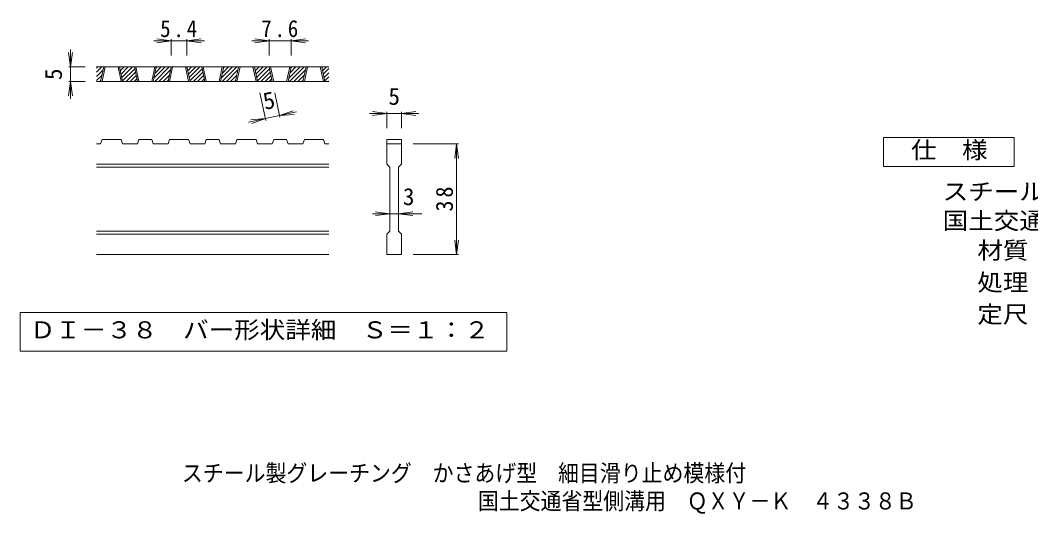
# Model space of a CAD drawing. Units: millimetres on the paper, enlarged 5 times, with parts at other scales. Extents: x -728 to 866, y -690 to 655.
# Drawn here: x -568 to 302, y -690 to -265 of the extents above; entities that cross this region are included whole.
import ezdxf
from ezdxf.enums import TextEntityAlignment as Align

# ---------------------------------------------------------------- set-up
doc = ezdxf.new("R2010")
doc.units = ezdxf.units.MM
doc.header["$LTSCALE"] = 5
for name, color, linetype, lineweight in [('D-0_通り芯', 3, 'Continuous', 9), ('D-4_寸法', 7, 'Continuous', 9), ('F-4_F-4ﾚｲﾔ', 2, 'Continuous', 9)]:
    doc.layers.add(name, color=color, linetype=linetype, lineweight=lineweight)
doc.layers.add('F-5_F-5ﾚｲﾔ', color=2, linetype='Continuous')
doc.styles.add('ＭＳ ゴシック', font='')
doc.styles.get('ＭＳ ゴシック').set_extended_font_data('MS Gothic')

msp = doc.modelspace()

# ---------------------------------------------------------------- linework, layer by layer
at = {"layer": 'D-0_通り芯'}
for p, q in [((-502.284, -310.191), (-497.751, -305.658)), ((-502.284, -306.655), (-501.287, -305.658)), ((-302.284, -305.658), (-502.284, -305.658)), ((-502.284, -313.726), (-496.703, -308.145)), ((-502.284, -317.262), (-497.666, -312.643)), ((-498.846, -318.158), (-496.171, -305.658)), ((-497.596, -318.158), (-494.921, -305.658)), ((-483.846, -305.658), (-481.171, -318.158)), ((-482.596, -305.658), (-479.921, -318.158)), ((-482.511, -306.057), (-482.111, -305.658)), ((-481.887, -308.969), (-478.576, -305.658)), ((-481.264, -311.881), (-475.04, -305.658)), ((-480.641, -314.793), (-471.505, -305.658)), ((-480.018, -317.706), (-469.488, -307.176)), ((-476.934, -318.158), (-468.865, -310.088)), ((-473.398, -318.158), (-468.241, -313.001)), ((-467.138, -318.158), (-469.813, -305.658)), ((-465.888, -318.158), (-468.563, -305.658)), ((-452.138, -305.658), (-454.813, -318.158)), ((-450.888, -305.658), (-453.563, -318.158)), ((-452.975, -315.412), (-443.221, -305.658)), ((-452.185, -318.158), (-439.685, -305.658)), ((-452.013, -310.914), (-446.756, -305.658)), ((-451.05, -306.416), (-450.292, -305.658)), ((-448.65, -318.158), (-438.637, -308.145)), ((-445.114, -318.158), (-439.6, -312.643)), ((-440.78, -318.158), (-438.105, -305.658)), ((-439.53, -318.158), (-436.855, -305.658)), ((-425.78, -305.658), (-423.105, -318.158)), ((-424.53, -305.658), (-421.855, -318.158)), ((-424.445, -306.057), (-424.045, -305.658)), ((-423.821, -308.969), (-420.51, -305.658)), ((-423.198, -311.881), (-416.974, -305.658)), ((-422.575, -314.793), (-413.439, -305.658)), ((-421.952, -317.706), (-411.422, -307.176)), ((-418.868, -318.158), (-410.799, -310.088)), ((-415.332, -318.158), (-410.175, -313.001)), ((-409.072, -318.158), (-411.747, -305.658)), ((-407.822, -318.158), (-410.497, -305.658)), ((-394.072, -305.658), (-396.747, -318.158)), ((-392.822, -305.658), (-395.497, -318.158)), ((-394.909, -315.412), (-385.155, -305.658)), ((-394.119, -318.158), (-381.619, -305.658)), ((-393.947, -310.914), (-388.69, -305.658)), ((-392.984, -306.416), (-392.226, -305.658)), ((-390.584, -318.158), (-380.571, -308.145)), ((-387.048, -318.158), (-381.534, -312.643)), ((-382.714, -318.158), (-380.039, -305.658)), ((-381.464, -318.158), (-378.789, -305.658)), ((-367.714, -305.658), (-365.039, -318.158)), ((-366.464, -305.658), (-363.789, -318.158)), ((-366.378, -306.057), (-365.979, -305.658)), ((-365.755, -308.969), (-362.444, -305.658)), ((-365.132, -311.881), (-358.908, -305.658)), ((-364.509, -314.793), (-355.373, -305.658)), ((-363.886, -317.706), (-353.356, -307.176)), ((-360.802, -318.158), (-352.733, -310.088)), ((-357.266, -318.158), (-352.109, -313.001)), ((-351.006, -318.158), (-353.681, -305.658)), ((-349.756, -318.158), (-352.431, -305.658)), ((-336.006, -305.658), (-338.681, -318.158)), ((-334.756, -305.658), (-337.431, -318.158)), ((-336.843, -315.412), (-327.089, -305.658)), ((-336.053, -318.158), (-323.553, -305.658)), ((-335.881, -310.914), (-330.624, -305.658)), ((-334.918, -306.416), (-334.16, -305.658)), ((-332.518, -318.158), (-322.505, -308.145)), ((-328.982, -318.158), (-323.468, -312.643)), ((-324.648, -318.158), (-321.973, -305.658)), ((-323.398, -318.158), (-320.723, -305.658)), ((-309.648, -305.658), (-306.973, -318.158)), ((-308.398, -305.658), (-305.723, -318.158)), ((-308.312, -306.057), (-307.913, -305.658)), ((-307.689, -308.969), (-304.378, -305.658)), ((-307.066, -311.881), (-302.284, -307.1)), ((-306.443, -314.793), (-302.284, -310.635)), ((-302.284, -318.158), (-502.284, -318.158)), ((-499.645, -318.158), (-498.628, -317.141)), ((-469.863, -318.158), (-467.618, -315.913)), ((-441.579, -318.158), (-440.562, -317.141)), ((-411.797, -318.158), (-409.552, -315.913)), ((-383.513, -318.158), (-382.496, -317.141)), ((-353.731, -318.158), (-351.486, -315.913)), ((-325.447, -318.158), (-324.43, -317.141)), ((-305.82, -317.706), (-302.284, -314.171)), ((-302.736, -318.158), (-302.284, -317.706)), ((-498.846, -371.907), (-502.284, -371.907)), ((-498.846, -371.907), (-497.596, -368.158)), ((-481.171, -368.158), (-497.596, -368.158)), ((-481.171, -368.158), (-479.921, -371.907)), ((-467.138, -371.907), (-479.921, -371.907)), ((-467.138, -371.907), (-465.888, -368.158)), ((-454.813, -368.158), (-465.888, -368.158)), ((-454.813, -368.158), (-453.563, -371.907)), ((-440.78, -371.907), (-453.563, -371.907)), ((-440.78, -371.907), (-439.53, -368.158)), ((-423.105, -368.158), (-439.53, -368.158)), ((-421.855, -371.907), (-423.105, -368.158)), ((-409.072, -371.907), (-421.855, -371.907)), ((-409.072, -371.907), (-407.822, -368.158)), ((-396.747, -368.158), (-407.822, -368.158)), ((-396.747, -368.158), (-395.497, -371.907)), ((-382.714, -371.907), (-395.497, -371.907)), ((-382.714, -371.907), (-381.464, -368.158)), ((-381.464, -368.158), (-365.039, -368.158)), ((-363.789, -371.907), (-365.039, -368.158)), ((-351.006, -371.907), (-363.789, -371.907)), ((-351.006, -371.907), (-349.756, -368.158)), ((-338.681, -368.158), (-349.756, -368.158)), ((-338.681, -368.158), (-337.431, -371.907)), ((-324.648, -371.907), (-337.431, -371.907)), ((-324.648, -371.907), (-323.398, -368.158)), ((-323.398, -368.158), (-306.973, -368.158)), ((-305.723, -371.907), (-306.973, -368.158)), ((-302.284, -371.907), (-305.723, -371.907)), ((-252.284, -368.158), (-239.784, -368.158)), ((-252.284, -368.158), (-252.284, -371.907)), ((-252.284, -371.907), (-239.784, -371.907)), ((-252.284, -389.407), (-252.284, -371.907)), ((-239.784, -368.158), (-239.784, -371.907)), ((-239.784, -371.907), (-239.784, -389.407)), ((-302.284, -389.407), (-502.284, -389.407)), ((-252.284, -389.407), (-249.785, -391.907)), ((-242.285, -391.907), (-239.784, -389.407)), ((-302.284, -391.907), (-502.284, -391.907)), ((-249.785, -446.907), (-249.785, -391.907)), ((-242.285, -391.907), (-242.285, -446.907)), ((-302.284, -446.908), (-502.284, -446.908)), ((-302.284, -449.408), (-502.284, -449.408)), ((-242.285, -446.907), (-239.784, -449.408)), ((-239.784, -449.408), (-239.784, -466.908)), ((-302.284, -466.908), (-502.284, -466.908)), ((-239.784, -466.908), (-252.284, -466.908))]:
    msp.add_line(p, q, dxfattribs=at)
msp.add_lwpolyline([(-252.284, -466.908), (-252.284, -449.408), (-249.785, -446.907)], dxfattribs=at)
at = {"layer": 'D-0_通り芯', "color": 7}
msp.add_lwpolyline([(-568.111, -516.908), (-568.111, -550.133), (-148.957, -550.133), (-148.957, -516.908)], close=True, dxfattribs=at)
at = {"layer": 'D-4_寸法'}
for p, q in [((-438.105, -283.158), (-453.105, -283.158)), ((-438.105, -283.158), (-450.498, -281.526)), ((-438.105, -283.158), (-450.498, -284.789)), ((-438.105, -281.658), (-438.105, -295.658)), ((-424.53, -283.158), (-438.105, -283.158)), ((-424.53, -283.158), (-412.137, -281.526)), ((-424.53, -281.658), (-424.53, -295.658)), ((-424.53, -283.158), (-412.137, -284.789)), ((-424.53, -283.158), (-409.53, -283.158)), ((-353.681, -283.158), (-368.681, -283.158)), ((-353.681, -283.158), (-366.074, -281.526)), ((-353.681, -283.158), (-366.074, -284.789)), ((-353.681, -281.658), (-353.681, -295.658)), ((-334.756, -283.158), (-353.681, -283.158)), ((-334.756, -283.158), (-322.363, -281.526)), ((-334.756, -281.658), (-334.756, -295.658)), ((-334.756, -283.158), (-322.363, -284.789)), ((-334.756, -283.158), (-319.756, -283.158)), ((-524.784, -305.658), (-526.416, -293.264)), ((-524.784, -305.658), (-524.784, -290.658)), ((-524.784, -305.658), (-523.153, -293.264)), ((-526.284, -305.658), (-512.284, -305.658)), ((-524.784, -305.658), (-524.784, -318.158)), ((-524.784, -318.158), (-526.416, -330.551)), ((-526.284, -318.158), (-512.284, -318.158)), ((-524.784, -318.158), (-523.153, -330.551)), ((-524.784, -318.158), (-524.784, -333.158)), ((-356.637, -351.576), (-361.696, -327.936)), ((-344.414, -348.96), (-348.913, -327.936)), ((-344.728, -347.493), (-356.951, -350.109)), ((-344.728, -347.493), (-332.951, -343.305)), ((-344.728, -347.493), (-330.06, -344.355)), ((-344.728, -347.493), (-332.268, -346.496)), ((-252.284, -345.658), (-267.284, -345.658)), ((-252.284, -345.658), (-264.677, -344.026)), ((-252.284, -345.658), (-264.677, -347.289)), ((-252.284, -344.158), (-252.284, -358.158)), ((-239.784, -345.658), (-252.284, -345.658)), ((-239.784, -345.658), (-227.391, -344.026)), ((-239.784, -344.158), (-239.784, -358.158)), ((-239.784, -345.658), (-227.391, -347.289)), ((-239.784, -345.658), (-224.784, -345.658)), ((-356.951, -350.109), (-371.619, -353.248)), ((-356.951, -350.109), (-369.411, -351.107)), ((-356.951, -350.109), (-368.729, -354.298)), ((-190.784, -371.907), (-229.784, -371.907)), ((-192.284, -371.907), (-193.916, -384.3)), ((-192.284, -371.907), (-190.653, -384.3)), ((-192.284, -466.908), (-192.284, -371.907)), ((-249.785, -431.907), (-264.785, -431.907)), ((-249.785, -431.907), (-262.178, -430.276)), ((-249.785, -431.907), (-262.178, -433.539)), ((-242.285, -431.907), (-249.785, -431.907)), ((-242.285, -431.907), (-229.892, -430.276)), ((-242.285, -431.907), (-229.892, -433.539)), ((-242.285, -431.907), (-222.285, -431.907)), ((-192.284, -466.908), (-193.916, -454.515)), ((-192.284, -466.908), (-190.653, -454.515)), ((-190.784, -466.908), (-229.784, -466.908))]:
    msp.add_line(p, q, dxfattribs=at)
at = {"layer": 'F-4_F-4ﾚｲﾔ'}
msp.add_lwpolyline([(175.292, -391.212), (175.292, -366.211), (287.792, -366.211), (287.792, -391.212)], close=True, dxfattribs=at)

# ---------------------------------------------------------------- texts
at = {"layer": 'D-0_通り芯', "color": 2, "style": 'ＭＳ ゴシック', "width": 1.1}
msp.add_text('ＤＩ－３８\u3000バー形状詳細\u3000Ｓ＝１：２', height=14.66, dxfattribs=at).set_placement((-559.784, -543.52), align=Align.BOTTOM_LEFT)
at = {"layer": 'D-4_寸法', "color": 2, "style": 'ＭＳ ゴシック'}
for rotation, p in [(90, (-527.784, -316.908)), (12.079, (-356.357, -346.914))]:
    msp.add_text('5', height=14.66, rotation=rotation, dxfattribs=at).set_placement(p, align=Align.BOTTOM_LEFT)
for s, p in [('5', (-251.034, -342.658)), ('3', (-238.535, -428.907))]:
    msp.add_text(s, height=14.66, dxfattribs=at).set_placement(p, align=Align.BOTTOM_LEFT)
at = {"layer": 'D-4_寸法', "color": 2, "char_height": 14.66, "attachment_point": 7, "style": 'ＭＳ ゴシック'}
for s, insert in [('\\T1.27;\\W0.9;5.4', (-447.567, -280.157)), ('\\T1.27;\\W0.9;7.6', (-360.468, -280.157))]:
    msp.add_mtext(s, dxfattribs=dict(at, insert=insert))
at = {"layer": 'D-4_寸法', "color": 2, "insert": (-195.284, -430.032), "char_height": 14.66, "attachment_point": 7, "rotation": 90, "style": 'ＭＳ ゴシック'}
msp.add_mtext('\\T1.27;\\W0.95;38', dxfattribs=at)
at = {"layer": 'F-4_F-4ﾚｲﾔ', "style": 'ＭＳ ゴシック', "width": 1.1}
for s, p in [('仕\u3000様', (199.042, -388.712)), ('スチール製グレーチング\u3000かさあげ型\u3000細目滑り止め模様付', (226.337, -424.552)), ('国土交通省型側溝用\u3000ＱＸＹ－Ｋ\u3000４３３８Ｂ', (226.337, -449.696)), ('材質：ＳＳ４００＋ＳＴＫＲ４００', (256.193, -475.171)), ('処理：溶融亜鉛めっき', (256.193, -502.671)), ('定尺：９９５', (256.193, -530.172))]:
    msp.add_text(s, height=14.66, dxfattribs=at).set_placement(p, align=Align.BOTTOM_LEFT)
at = {"layer": 'F-5_F-5ﾚｲﾔ', "style": 'ＭＳ ゴシック', "width": 0.9}
for s, p in [('スチール製グレーチング\u3000かさあげ型\u3000細目滑り止め模様付', (-428.846, -666.766)), ('国土交通省型側溝用\u3000ＱＸＹ－Ｋ\u3000４３３８Ｂ', (-173.98, -690.751))]:
    msp.add_text(s, height=14.66, dxfattribs=at).set_placement(p, align=Align.BOTTOM_LEFT)

doc.saveas('drawing.dxf')
